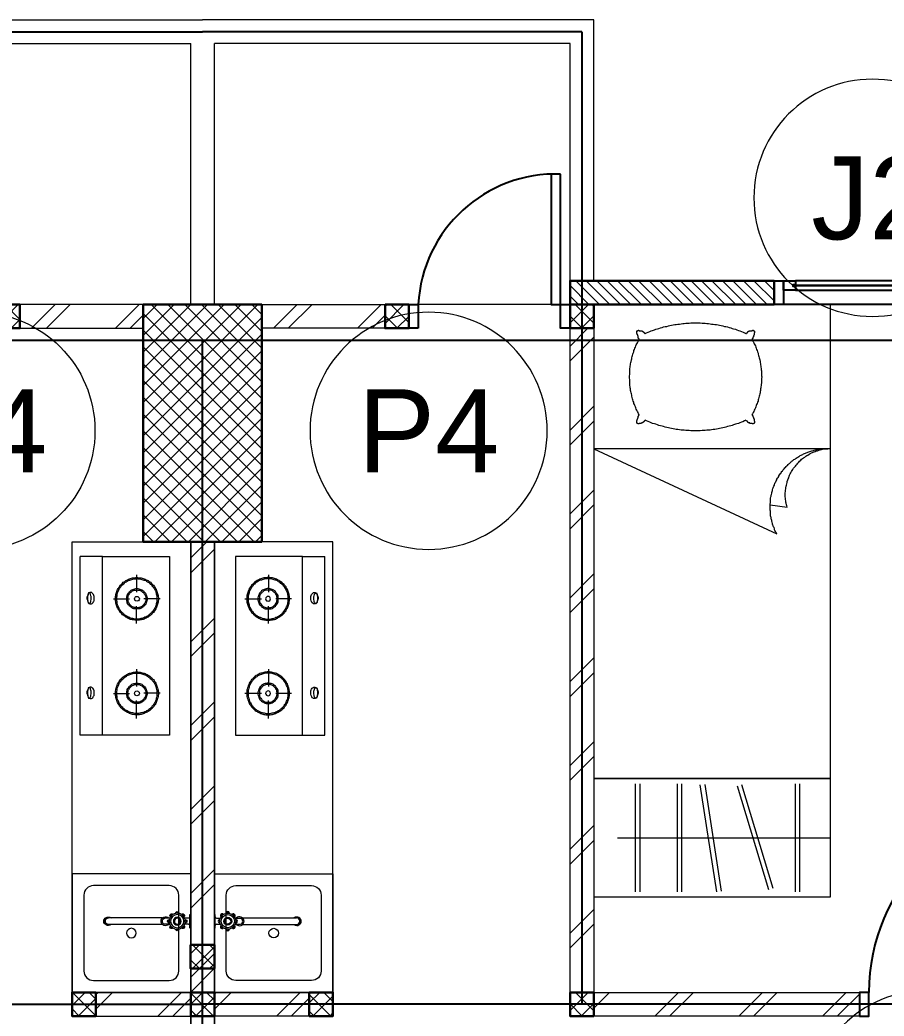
# Model space of a CAD drawing. Header units: millimetres. Extents: x -108 to 357, y -17 to 192.
# Drawn here: x 145.204 to 148.848, y 10.746 to 14.946 of the extents above; entities that cross this region are included whole.
import ezdxf
from ezdxf.enums import TextEntityAlignment as Align

# ---------------------------------------------------------------- set-up
doc = ezdxf.new("R2010")
doc.units = ezdxf.units.MM
for name, color, linetype, lineweight in [('ars', 11, 'Continuous', 0), ('KACA', 151, 'Continuous', 5), ('KOL', 1, 'Continuous', 30), ('KOLOM', 4, 'Continuous', 9), ('lan', 7, 'Continuous', 15), ('NOT', 7, 'Continuous', 20), ('SANITAIR', 15, 'Continuous', 9), ('tem', 5, 'Continuous', 20)]:
    doc.layers.add(name, color=color, linetype=linetype, lineweight=lineweight)
doc.layers.add('as', color=1, linetype='Continuous', plot=False)
doc.layers.add('Kusen', color=30, linetype='Continuous')
doc.styles.add('S', font='simplex', dxfattribs={"width": 0.75})
doc.styles.get("Standard").update_dxf_attribs({"font": 'arial.ttf'})
pattern_1 = [(45, (0.09994, 0.1431), (-0.1767767, 0.1767767), []), (45, (0.16244, 0.1431), (-0.1767767, 0.1767767), [])]

# ---------------------------------------------------------------- blocks, each defined once
blk = doc.blocks.new('T. J2')
at = {"layer": 'KACA', "color": 141}
blk.add_lwpolyline([(-0.3792, 0.0775), (0.2908, 0.0775), (0.2908, 0.0825), (-0.3792, 0.0825)], close=True, dxfattribs=at)
at = {"layer": 'Kusen'}
for p, q in [((-0.3692, 0.1), (0.2808, 0.1)), ((0.2808, 0.06), (-0.3692, 0.06)), ((-0.4192, 0), (0.3308, 0))]:
    blk.add_line(p, q, dxfattribs=at)
for points in [[(-0.4592, 0), (-0.4192, 0), (-0.4192, 0.1), (-0.4592, 0.1)], [(0.3308, 0), (0.3708, 0), (0.3708, 0.1), (0.3308, 0.1)]]:
    blk.add_lwpolyline(points, close=True, dxfattribs=at)
for points in [[(-0.3692, 0.0775), (-0.3692, 0.06), (-0.4192, 0.06), (-0.4192, 0.1), (-0.3692, 0.1), (-0.3692, 0.0825), (-0.3792, 0.0825), (-0.3792, 0.0775), (-0.3692, 0.0775)], [(0.2808, 0.0775), (0.2808, 0.06), (0.3308, 0.06), (0.3308, 0.1), (0.2808, 0.1), (0.2808, 0.0825), (0.2908, 0.0825), (0.2908, 0.0775), (0.2808, 0.0775)]]:
    blk.add_lwpolyline(points, dxfattribs=at)
blk = doc.blocks.new('K 10.10')
at = {"layer": 'ars'}
h = blk.add_hatch(dxfattribs=at)
h.set_pattern_fill('_USER', color=256, scale=0.05, angle=45, double=1, pattern_type=0)
h.set_pattern_definition([(45, (0, 0), (-0.035355339, 0.035355339), []), (135, (0, 0), (-0.035355339, -0.035355339), [])])
h.paths.add_polyline_path([(1560.5383, 1380.4069), (1560.6383, 1380.4069), (1560.6383, 1380.5069), (1560.5383, 1380.5069)])
at = {"layer": 'KOL'}
blk.add_lwpolyline([(1560.5383, 1380.4069), (1560.6383, 1380.4069), (1560.6383, 1380.5069), (1560.5383, 1380.5069)], close=True, dxfattribs=at)
blk = doc.blocks.new('P.60')
at = {"layer": 'Kusen'}
for points in [[(1472.8348, 997.5354), (1472.8748, 997.5354), (1472.8748, 997.4354), (1472.8348, 997.4354)], [(1473.4748, 997.5354), (1473.5148, 997.5354), (1473.5148, 997.4354), (1473.4748, 997.4354)], [(1472.8748, 996.8854), (1472.9148, 996.8854), (1472.9148, 997.4354), (1472.8748, 997.4354)]]:
    blk.add_lwpolyline(points, close=True, dxfattribs=at)
blk.add_arc((1472.8948, 997.4658), 0.5808, 268.0266, 356.9943, dxfattribs=at)
blk = doc.blocks.new('P.80')
at = {"layer": 'Kusen'}
for points in [[(-69.8094, -74.8368), (-69.7694, -74.8368), (-69.7694, -74.0368), (-69.8094, -74.0368)], [(-70.6094, -74.9368), (-70.5694, -74.9368), (-70.5694, -74.8368), (-70.6094, -74.8368)], [(-69.7694, -74.9368), (-69.7294, -74.9368), (-69.7294, -74.8368), (-69.7694, -74.8368)]]:
    blk.add_lwpolyline(points, close=True, dxfattribs=at)
blk.add_arc((-69.7694, -74.8368), 0.8, 90, 180, dxfattribs=at)
blk = doc.blocks.new('KRAN DPR ATAS')
for p, q in [((-0.0289, 0), (0.0289, 0)), ((-0.0289, 0), (-0.0289, -0.0021)), ((0.0289, 0), (0.0289, -0.0021)), ((-0.0275, -0.0035), (0.0275, -0.0035)), ((-0.0127, -0.0092), (-0.0127, -0.0252)), ((0.0127, -0.0092), (0.0127, -0.0252)), ((-0.014, -0.1188), (-0.014, -0.3457)), ((-0.0127, -0.0877), (-0.0127, -0.1101)), ((0.0127, -0.0877), (0.0127, -0.1101)), ((0.014, -0.1188), (0.014, -0.3457))]:
    blk.add_line(p, q)
for radius in [0.0338, 0.0279, 0.0166, 0.0138, 0.0123]:
    blk.add_circle((0, -0.0564), radius)
for centre, radius, start, end in [((-0.0239, -0.0326), 0.00706, 39.002, 230.998), ((-0.0222, -0.0342), 0.00706, 58.1189, 211.8811), ((-0.0275, -0.0021), 0.00141, 180, 270), ((-0.0183, -0.0092), 0.00564, 0, 90), ((-0.0009, -0.0214), 0.00884, 254.902, 254.902), ((0, -0.0227), 0.00706, 354.002, 185.998), ((0, -0.025), 0.00706, 13.1189, 166.8811), ((0.0183, -0.0092), 0.00564, 90, 180), ((0.0239, -0.0326), 0.00706, 309.002, 140.998), ((0.0222, -0.0342), 0.00706, 328.1189, 121.8811), ((0.0275, -0.0021), 0.00141, 270, 0), ((-0.0338, -0.0564), 0.00706, 84.002, 275.998), ((-0.0315, -0.0564), 0.00706, 103.1189, 256.8811), ((-0.0239, -0.0803), 0.00706, 129.002, 320.998), ((-0.0222, -0.0787), 0.00706, 148.1189, 301.8811), ((0.0239, -0.0803), 0.00706, 219.002, 50.998), ((0.0222, -0.0787), 0.00706, 238.1189, 31.8811), ((0.0338, -0.0564), 0.00706, 264.002, 95.998), ((0.0315, -0.0564), 0.00706, 283.1189, 76.8811), ((0, -0.1058), 0.0191, 134.711, 45.289), ((0, -0.1058), 0.0134, 198.6717, 270), ((0, -0.0902), 0.00706, 174.002, 5.998), ((0, -0.0879), 0.00706, 193.1189, 346.8811), ((0, -0.1058), 0.0134, 270, 341.3283), ((0, -0.3457), 0.0178, 141.8277, 38.1723), ((0, -0.3484), 0.0178, 175.6641, 4.3359), ((0, -0.3457), 0.014, 180, 0)]:
    blk.add_arc(centre, radius, start, end)
blk = doc.blocks.new('KOMPOR')
for points in [[(0, 0.3765), (0, -0.3765)], [(0.0944, 0.3765), (0, 0.3765)], [(0.3765, 0.3765), (0.0944, 0.3765)], [(0.0944, 0.3765), (0.0944, -0.3765)], [(0.3765, -0.3765), (0.3765, 0.3765)], [(0.2373, 0.3063), (0.2373, 0.2312)], [(0.2385, 0.2906), (0.2337, 0.2906), (0.23, 0.2906), (0.2252, 0.2893), (0.2203, 0.2893), (0.2167, 0.2881), (0.2119, 0.2869), (0.2082, 0.2857), (0.2034, 0.2833), (0.1998, 0.2821), (0.1961, 0.2797), (0.1925, 0.2772), (0.1889, 0.276), (0.1852, 0.2724), (0.1816, 0.27), (0.178, 0.2676), (0.1755, 0.2639), (0.1719, 0.2615), (0.1695, 0.2579), (0.1671, 0.2542), (0.1634, 0.2506), (0.1622, 0.247), (0.1598, 0.2433), (0.1574, 0.2397), (0.1562, 0.2361), (0.1538, 0.2312), (0.1525, 0.2276), (0.1513, 0.2228), (0.1501, 0.2191), (0.1501, 0.2143), (0.1489, 0.2094), (0.1489, 0.2058), (0.1489, 0.201), (0.1489, 0.1961), (0.1489, 0.1913), (0.1501, 0.1864), (0.1501, 0.1828), (0.1513, 0.178), (0.1525, 0.1743), (0.1538, 0.1695), (0.1562, 0.1659), (0.1574, 0.161), (0.1598, 0.1574), (0.1622, 0.1538), (0.1634, 0.1501), (0.1671, 0.1465), (0.1695, 0.1429), (0.1719, 0.1404), (0.1755, 0.1368), (0.178, 0.1344), (0.1816, 0.1308), (0.1852, 0.1283), (0.1889, 0.1259), (0.1925, 0.1235), (0.1961, 0.1211), (0.1998, 0.1199), (0.2034, 0.1174), (0.2082, 0.1162), (0.2119, 0.115), (0.2167, 0.1138), (0.2203, 0.1126), (0.2252, 0.1114), (0.23, 0.1114), (0.2337, 0.1102), (0.2385, 0.1102), (0.2433, 0.1102), (0.2482, 0.1114), (0.253, 0.1114), (0.2567, 0.1126), (0.2615, 0.1138), (0.2651, 0.115), (0.27, 0.1162), (0.2736, 0.1174), (0.2785, 0.1199), (0.2821, 0.1211), (0.2857, 0.1235), (0.2893, 0.1259), (0.293, 0.1283), (0.2966, 0.1308), (0.299, 0.1344), (0.3027, 0.1368), (0.3051, 0.1404), (0.3087, 0.1429), (0.3111, 0.1465), (0.3136, 0.1501), (0.316, 0.1538), (0.3184, 0.1574), (0.3196, 0.161), (0.322, 0.1659), (0.3232, 0.1695), (0.3245, 0.1743), (0.3257, 0.178), (0.3269, 0.1828), (0.3281, 0.1864), (0.3281, 0.1913), (0.3293, 0.1961), (0.3293, 0.201), (0.3293, 0.2058), (0.3281, 0.2094), (0.3281, 0.2143), (0.3269, 0.2191), (0.3257, 0.2228), (0.3245, 0.2276), (0.3232, 0.2312), (0.322, 0.2361), (0.3196, 0.2397), (0.3184, 0.2433), (0.316, 0.247), (0.3136, 0.2506), (0.3111, 0.2542), (0.3087, 0.2579), (0.3051, 0.2615), (0.3027, 0.2639), (0.299, 0.2676), (0.2966, 0.27), (0.293, 0.2724), (0.2893, 0.276), (0.2857, 0.2772), (0.2821, 0.2797), (0.2785, 0.2821), (0.2736, 0.2833), (0.27, 0.2857), (0.2651, 0.2869), (0.2615, 0.2881), (0.2567, 0.2893), (0.253, 0.2893), (0.2482, 0.2906), (0.2433, 0.2906), (0.2385, 0.2906)], [(0.2385, 0.2857), (0.2349, 0.2857), (0.23, 0.2857), (0.2264, 0.2845), (0.2215, 0.2833), (0.2179, 0.2833), (0.2131, 0.2821), (0.2094, 0.2809), (0.2058, 0.2785), (0.2022, 0.2772), (0.1985, 0.2748), (0.1949, 0.2736), (0.1913, 0.2712), (0.1877, 0.2688), (0.1852, 0.2663), (0.1816, 0.2639), (0.1792, 0.2603), (0.1755, 0.2579), (0.1731, 0.2542), (0.1707, 0.2518), (0.1683, 0.2482), (0.1659, 0.2446), (0.1646, 0.2409), (0.1622, 0.2373), (0.161, 0.2337), (0.1586, 0.23), (0.1574, 0.2264), (0.1562, 0.2215), (0.1562, 0.2179), (0.155, 0.2131), (0.1538, 0.2094), (0.1538, 0.2046), (0.1538, 0.201), (0.1538, 0.1961), (0.1538, 0.1925), (0.155, 0.1877), (0.1562, 0.184), (0.1562, 0.1792), (0.1574, 0.1755), (0.1586, 0.1719), (0.161, 0.1671), (0.1622, 0.1634), (0.1646, 0.1598), (0.1659, 0.1562), (0.1683, 0.1525), (0.1707, 0.1501), (0.1731, 0.1465), (0.1755, 0.1441), (0.1792, 0.1404), (0.1816, 0.138), (0.1852, 0.1356), (0.1877, 0.132), (0.1913, 0.1308), (0.1949, 0.1283), (0.1985, 0.1259), (0.2022, 0.1235), (0.2058, 0.1223), (0.2094, 0.1211), (0.2131, 0.1199), (0.2179, 0.1186), (0.2215, 0.1174), (0.2264, 0.1162), (0.23, 0.1162), (0.2349, 0.1162), (0.2385, 0.1162), (0.2433, 0.1162), (0.247, 0.1162), (0.2518, 0.1162), (0.2554, 0.1174), (0.2603, 0.1186), (0.2639, 0.1199), (0.2676, 0.1211), (0.2724, 0.1223), (0.276, 0.1235), (0.2797, 0.1259), (0.2833, 0.1283), (0.2869, 0.1308), (0.2893, 0.132), (0.293, 0.1356), (0.2954, 0.138), (0.299, 0.1404), (0.3015, 0.1441), (0.3039, 0.1465), (0.3075, 0.1501), (0.3087, 0.1525), (0.3111, 0.1562), (0.3136, 0.1598), (0.316, 0.1634), (0.3172, 0.1671), (0.3184, 0.1719), (0.3196, 0.1755), (0.3208, 0.1792), (0.322, 0.184), (0.3232, 0.1877), (0.3232, 0.1925), (0.3232, 0.1961), (0.3232, 0.201), (0.3232, 0.2046), (0.3232, 0.2094), (0.3232, 0.2131), (0.322, 0.2179), (0.3208, 0.2215), (0.3196, 0.2264), (0.3184, 0.23), (0.3172, 0.2337), (0.316, 0.2373), (0.3136, 0.2409), (0.3111, 0.2446), (0.3087, 0.2482), (0.3075, 0.2518), (0.3039, 0.2542), (0.3015, 0.2579), (0.299, 0.2603), (0.2954, 0.2639), (0.293, 0.2663), (0.2893, 0.2688), (0.2869, 0.2712), (0.2833, 0.2736), (0.2797, 0.2748), (0.276, 0.2772), (0.2724, 0.2785), (0.2676, 0.2809), (0.2639, 0.2821), (0.2603, 0.2833), (0.2554, 0.2833), (0.2518, 0.2845), (0.247, 0.2857), (0.2433, 0.2857), (0.2385, 0.2857)], [(0.0436, 0.2228), (0.0472, 0.2228), (0.0496, 0.2215), (0.0533, 0.2191), (0.0545, 0.2155), (0.0557, 0.2119), (0.0581, 0.2094), (0.0593, 0.2046), (0.0593, 0.1998), (0.0593, 0.1949), (0.0593, 0.1901), (0.0569, 0.1864), (0.0557, 0.1828), (0.0533, 0.1792), (0.0508, 0.178), (0.0484, 0.1755), (0.046, 0.1743), (0.0424, 0.1743), (0.04, 0.1755), (0.0375, 0.178), (0.0339, 0.1792), (0.0327, 0.1828), (0.0315, 0.1864), (0.0291, 0.1901), (0.0278, 0.1949), (0.0278, 0.1998), (0.0291, 0.2046), (0.0303, 0.2094), (0.0315, 0.2119), (0.0339, 0.2155), (0.0351, 0.2191), (0.0375, 0.2215), (0.0412, 0.2228), (0.0436, 0.2228)], [(0.0375, 0.2215), (0.04, 0.2215), (0.04, 0.2203), (0.0424, 0.2179), (0.0436, 0.2155), (0.0448, 0.2119), (0.0448, 0.2082), (0.046, 0.2034), (0.046, 0.1998), (0.046, 0.1961), (0.046, 0.1913), (0.0448, 0.1877), (0.0436, 0.184), (0.0436, 0.1816), (0.0412, 0.178), (0.04, 0.1768), (0.0387, 0.1755), (0.0375, 0.1755), (0.0351, 0.1768), (0.0339, 0.178), (0.0327, 0.1816), (0.0315, 0.184), (0.0315, 0.1877), (0.0303, 0.1913), (0.0303, 0.1961), (0.0303, 0.1998), (0.0303, 0.2034), (0.0315, 0.2082), (0.0315, 0.2119), (0.0327, 0.2155), (0.0339, 0.2179), (0.0351, 0.2203), (0.0363, 0.2215), (0.0375, 0.2215)], [(0.2385, 0.2433), (0.2349, 0.2433), (0.23, 0.2433), (0.2264, 0.2421), (0.2215, 0.2409), (0.2179, 0.2385), (0.2143, 0.2361), (0.2119, 0.2337), (0.2082, 0.2312), (0.2058, 0.2276), (0.2034, 0.2252), (0.201, 0.2215), (0.1985, 0.2179), (0.1973, 0.2131), (0.1961, 0.2094), (0.1961, 0.2046), (0.1961, 0.201), (0.1961, 0.1961), (0.1961, 0.1925), (0.1973, 0.1877), (0.1985, 0.184), (0.201, 0.1804), (0.2034, 0.1768), (0.2058, 0.1731), (0.2082, 0.1707), (0.2119, 0.1671), (0.2143, 0.1646), (0.2179, 0.1622), (0.2215, 0.161), (0.2264, 0.1598), (0.23, 0.1586), (0.2349, 0.1574), (0.2385, 0.1574), (0.2433, 0.1574), (0.247, 0.1586), (0.2518, 0.1598), (0.2554, 0.161), (0.2591, 0.1622), (0.2627, 0.1646), (0.2663, 0.1671), (0.2688, 0.1707), (0.2724, 0.1731), (0.2748, 0.1768), (0.2772, 0.1804), (0.2785, 0.184), (0.2797, 0.1877), (0.2809, 0.1925), (0.2821, 0.1961), (0.2821, 0.201), (0.2821, 0.2046), (0.2809, 0.2094), (0.2797, 0.2131), (0.2785, 0.2179), (0.2772, 0.2215), (0.2748, 0.2252), (0.2724, 0.2276), (0.2688, 0.2312), (0.2663, 0.2337), (0.2627, 0.2361), (0.2591, 0.2385), (0.2554, 0.2409), (0.2518, 0.2421), (0.247, 0.2433), (0.2433, 0.2433), (0.2385, 0.2433)], [(0.2385, 0.2385), (0.2349, 0.2385), (0.2312, 0.2373), (0.2276, 0.2373), (0.224, 0.2361), (0.2203, 0.2337), (0.2179, 0.2324), (0.2143, 0.23), (0.2119, 0.2276), (0.2094, 0.2252), (0.207, 0.2215), (0.2058, 0.2191), (0.2034, 0.2155), (0.2022, 0.2119), (0.2022, 0.2082), (0.201, 0.2046), (0.201, 0.201), (0.201, 0.1973), (0.2022, 0.1925), (0.2022, 0.1889), (0.2034, 0.1864), (0.2058, 0.1828), (0.207, 0.1792), (0.2094, 0.1768), (0.2119, 0.1743), (0.2143, 0.1719), (0.2179, 0.1695), (0.2203, 0.1671), (0.224, 0.1659), (0.2276, 0.1646), (0.2312, 0.1634), (0.2349, 0.1634), (0.2385, 0.1622), (0.2421, 0.1634), (0.247, 0.1634), (0.2506, 0.1646), (0.253, 0.1659), (0.2567, 0.1671), (0.2603, 0.1695), (0.2627, 0.1719), (0.2651, 0.1743), (0.2676, 0.1768), (0.27, 0.1792), (0.2724, 0.1828), (0.2736, 0.1864), (0.2748, 0.1889), (0.276, 0.1925), (0.276, 0.1973), (0.2772, 0.201), (0.276, 0.2046), (0.276, 0.2082), (0.2748, 0.2119), (0.2736, 0.2155), (0.2724, 0.2191), (0.27, 0.2215), (0.2676, 0.2252), (0.2651, 0.2276), (0.2627, 0.23), (0.2603, 0.2324), (0.2567, 0.2337), (0.253, 0.2361), (0.2506, 0.2373), (0.247, 0.2373), (0.2421, 0.2385), (0.2385, 0.2385)], [(0.2385, 0.2107), (0.2349, 0.2094), (0.2312, 0.2082), (0.23, 0.2046), (0.2288, 0.201), (0.23, 0.1961), (0.2312, 0.1937), (0.2349, 0.1913), (0.2385, 0.1901), (0.2433, 0.1913), (0.2458, 0.1937), (0.2482, 0.1961), (0.2494, 0.201), (0.2482, 0.2046), (0.2458, 0.2082), (0.2433, 0.2094), (0.2385, 0.2107)], [(0.1404, 0.201), (0.207, 0.201)], [(0.2373, 0.0993), (0.2373, 0.1719)], [(0.3366, 0.1998), (0.2676, 0.1998)], [(0.2385, -0.1077), (0.2337, -0.1077), (0.23, -0.1077), (0.2252, -0.109), (0.2203, -0.109), (0.2167, -0.1102), (0.2119, -0.1114), (0.2082, -0.1126), (0.2034, -0.115), (0.1998, -0.1162), (0.1961, -0.1186), (0.1925, -0.1211), (0.1889, -0.1235), (0.1852, -0.1259), (0.1816, -0.1283), (0.178, -0.1308), (0.1755, -0.1344), (0.1719, -0.1368), (0.1695, -0.1404), (0.1671, -0.1441), (0.1634, -0.1477), (0.1622, -0.1513), (0.1598, -0.155), (0.1574, -0.1586), (0.1562, -0.1622), (0.1538, -0.1671), (0.1525, -0.1707), (0.1513, -0.1755), (0.1501, -0.1792), (0.1501, -0.184), (0.1489, -0.1889), (0.1489, -0.1925), (0.1489, -0.1973), (0.1489, -0.2022), (0.1489, -0.207), (0.1501, -0.2119), (0.1501, -0.2155), (0.1513, -0.2203), (0.1525, -0.224), (0.1538, -0.2288), (0.1562, -0.2324), (0.1574, -0.2373), (0.1598, -0.2409), (0.1622, -0.2446), (0.1634, -0.2482), (0.1671, -0.2518), (0.1695, -0.2554), (0.1719, -0.2579), (0.1755, -0.2615), (0.178, -0.2639), (0.1816, -0.2676), (0.1852, -0.27), (0.1889, -0.2724), (0.1925, -0.2748), (0.1961, -0.2772), (0.1998, -0.2785), (0.2034, -0.2809), (0.2082, -0.2821), (0.2119, -0.2833), (0.2167, -0.2845), (0.2203, -0.2857), (0.2252, -0.2869), (0.23, -0.2869), (0.2337, -0.2881), (0.2385, -0.2881), (0.2433, -0.2881), (0.2482, -0.2869), (0.253, -0.2869), (0.2567, -0.2857), (0.2615, -0.2845), (0.2651, -0.2833), (0.27, -0.2821), (0.2736, -0.2809), (0.2785, -0.2785), (0.2821, -0.2772), (0.2857, -0.2748), (0.2893, -0.2724), (0.293, -0.27), (0.2966, -0.2676), (0.299, -0.2639), (0.3027, -0.2615), (0.3051, -0.2579), (0.3087, -0.2554), (0.3111, -0.2518), (0.3136, -0.2482), (0.316, -0.2446), (0.3184, -0.2409), (0.3196, -0.2373), (0.322, -0.2324), (0.3232, -0.2288), (0.3245, -0.224), (0.3257, -0.2203), (0.3269, -0.2155), (0.3281, -0.2119), (0.3281, -0.207), (0.3293, -0.2022), (0.3293, -0.1973), (0.3293, -0.1925), (0.3281, -0.1889), (0.3281, -0.184), (0.3269, -0.1792), (0.3257, -0.1755), (0.3245, -0.1707), (0.3232, -0.1671), (0.322, -0.1622), (0.3196, -0.1586), (0.3184, -0.155), (0.316, -0.1513), (0.3136, -0.1477), (0.3111, -0.1441), (0.3087, -0.1404), (0.3051, -0.1368), (0.3027, -0.1344), (0.299, -0.1308), (0.2966, -0.1283), (0.293, -0.1259), (0.2893, -0.1235), (0.2857, -0.1211), (0.2821, -0.1186), (0.2785, -0.1162), (0.2736, -0.115), (0.27, -0.1126), (0.2651, -0.1114), (0.2615, -0.1102), (0.2567, -0.109), (0.253, -0.109), (0.2482, -0.1077), (0.2433, -0.1077), (0.2385, -0.1077)], [(0.2385, -0.1126), (0.2349, -0.1126), (0.23, -0.1126), (0.2264, -0.1138), (0.2215, -0.115), (0.2179, -0.115), (0.2131, -0.1162), (0.2094, -0.1174), (0.2058, -0.1199), (0.2022, -0.1211), (0.1985, -0.1235), (0.1949, -0.1247), (0.1913, -0.1271), (0.1877, -0.1295), (0.1852, -0.132), (0.1816, -0.1344), (0.1792, -0.138), (0.1755, -0.1404), (0.1731, -0.1441), (0.1707, -0.1465), (0.1683, -0.1501), (0.1659, -0.1538), (0.1646, -0.1574), (0.1622, -0.161), (0.161, -0.1646), (0.1586, -0.1683), (0.1574, -0.1719), (0.1562, -0.1768), (0.1562, -0.1804), (0.155, -0.1852), (0.1538, -0.1889), (0.1538, -0.1937), (0.1538, -0.1973), (0.1538, -0.2022), (0.1538, -0.2058), (0.155, -0.2107), (0.1562, -0.2143), (0.1562, -0.2191), (0.1574, -0.2228), (0.1586, -0.2264), (0.161, -0.2312), (0.1622, -0.2349), (0.1646, -0.2385), (0.1659, -0.2421), (0.1683, -0.2458), (0.1707, -0.2482), (0.1731, -0.2518), (0.1755, -0.2554), (0.1792, -0.2579), (0.1816, -0.2603), (0.1852, -0.2627), (0.1877, -0.2663), (0.1913, -0.2688), (0.1949, -0.27), (0.1985, -0.2724), (0.2022, -0.2748), (0.2058, -0.276), (0.2094, -0.2772), (0.2131, -0.2785), (0.2179, -0.2797), (0.2215, -0.2809), (0.2264, -0.2821), (0.23, -0.2821), (0.2349, -0.2821), (0.2385, -0.2833), (0.2433, -0.2821), (0.247, -0.2821), (0.2518, -0.2821), (0.2554, -0.2809), (0.2603, -0.2797), (0.2639, -0.2785), (0.2676, -0.2772), (0.2724, -0.276), (0.276, -0.2748), (0.2797, -0.2724), (0.2833, -0.27), (0.2869, -0.2688), (0.2893, -0.2663), (0.293, -0.2627), (0.2954, -0.2603), (0.299, -0.2579), (0.3015, -0.2554), (0.3039, -0.2518), (0.3075, -0.2482), (0.3087, -0.2458), (0.3111, -0.2421), (0.3136, -0.2385), (0.316, -0.2349), (0.3172, -0.2312), (0.3184, -0.2264), (0.3196, -0.2228), (0.3208, -0.2191), (0.322, -0.2143), (0.3232, -0.2107), (0.3232, -0.2058), (0.3232, -0.2022), (0.3232, -0.1973), (0.3232, -0.1937), (0.3232, -0.1889), (0.3232, -0.1852), (0.322, -0.1804), (0.3208, -0.1768), (0.3196, -0.1719), (0.3184, -0.1683), (0.3172, -0.1646), (0.316, -0.161), (0.3136, -0.1574), (0.3111, -0.1538), (0.3087, -0.1501), (0.3075, -0.1465), (0.3039, -0.1441), (0.3015, -0.1404), (0.299, -0.138), (0.2954, -0.1344), (0.293, -0.132), (0.2893, -0.1295), (0.2869, -0.1271), (0.2833, -0.1247), (0.2797, -0.1235), (0.276, -0.1211), (0.2724, -0.1199), (0.2676, -0.1174), (0.2639, -0.1162), (0.2603, -0.115), (0.2554, -0.115), (0.2518, -0.1138), (0.247, -0.1126), (0.2433, -0.1126), (0.2385, -0.1126)], [(0.2373, -0.0932), (0.2373, -0.1671)], [(0.2385, -0.155), (0.2349, -0.155), (0.23, -0.155), (0.2264, -0.1562), (0.2215, -0.1574), (0.2179, -0.1598), (0.2143, -0.1622), (0.2119, -0.1646), (0.2082, -0.1671), (0.2058, -0.1707), (0.2034, -0.1731), (0.201, -0.1768), (0.1985, -0.1804), (0.1973, -0.1852), (0.1961, -0.1889), (0.1961, -0.1937), (0.1961, -0.1973), (0.1961, -0.2022), (0.1961, -0.207), (0.1973, -0.2107), (0.1985, -0.2143), (0.201, -0.2179), (0.2034, -0.2215), (0.2058, -0.2252), (0.2082, -0.2288), (0.2119, -0.2312), (0.2143, -0.2337), (0.2179, -0.2361), (0.2215, -0.2373), (0.2264, -0.2385), (0.23, -0.2397), (0.2349, -0.2409), (0.2385, -0.2409), (0.2433, -0.2409), (0.247, -0.2397), (0.2518, -0.2385), (0.2554, -0.2373), (0.2591, -0.2361), (0.2627, -0.2337), (0.2663, -0.2312), (0.2688, -0.2288), (0.2724, -0.2252), (0.2748, -0.2215), (0.2772, -0.2179), (0.2785, -0.2143), (0.2797, -0.2107), (0.2809, -0.207), (0.2821, -0.2022), (0.2821, -0.1973), (0.2821, -0.1937), (0.2809, -0.1889), (0.2797, -0.1852), (0.2785, -0.1804), (0.2772, -0.1768), (0.2748, -0.1731), (0.2724, -0.1707), (0.2688, -0.1671), (0.2663, -0.1646), (0.2627, -0.1622), (0.2591, -0.1598), (0.2554, -0.1574), (0.2518, -0.1562), (0.247, -0.155), (0.2433, -0.155), (0.2385, -0.155)], [(0.2385, -0.1598), (0.2349, -0.1598), (0.2312, -0.161), (0.2276, -0.161), (0.224, -0.1622), (0.2203, -0.1646), (0.2179, -0.1659), (0.2143, -0.1683), (0.2119, -0.1707), (0.2094, -0.1731), (0.207, -0.1768), (0.2058, -0.1792), (0.2034, -0.1828), (0.2022, -0.1864), (0.2022, -0.1901), (0.201, -0.1937), (0.201, -0.1973), (0.201, -0.2022), (0.2022, -0.2058), (0.2022, -0.2094), (0.2034, -0.2131), (0.2058, -0.2155), (0.207, -0.2191), (0.2094, -0.2215), (0.2119, -0.224), (0.2143, -0.2264), (0.2179, -0.2288), (0.2203, -0.2312), (0.224, -0.2324), (0.2276, -0.2337), (0.2312, -0.2349), (0.2349, -0.2349), (0.2385, -0.2361), (0.2421, -0.2349), (0.247, -0.2349), (0.2506, -0.2337), (0.253, -0.2324), (0.2567, -0.2312), (0.2603, -0.2288), (0.2627, -0.2264), (0.2651, -0.224), (0.2676, -0.2215), (0.27, -0.2191), (0.2724, -0.2155), (0.2736, -0.2131), (0.2748, -0.2094), (0.276, -0.2058), (0.276, -0.2022), (0.2772, -0.1973), (0.276, -0.1937), (0.276, -0.1901), (0.2748, -0.1864), (0.2736, -0.1828), (0.2724, -0.1792), (0.27, -0.1768), (0.2676, -0.1731), (0.2651, -0.1707), (0.2627, -0.1683), (0.2603, -0.1659), (0.2567, -0.1646), (0.253, -0.1622), (0.2506, -0.161), (0.247, -0.161), (0.2421, -0.1598), (0.2385, -0.1598)], [(0.0436, -0.1768), (0.0472, -0.1768), (0.0496, -0.178), (0.0533, -0.1804), (0.0545, -0.1828), (0.0557, -0.1864), (0.0581, -0.1901), (0.0593, -0.1949), (0.0593, -0.1985), (0.0593, -0.2034), (0.0593, -0.2082), (0.0569, -0.2119), (0.0557, -0.2167), (0.0533, -0.2191), (0.0508, -0.2215), (0.0484, -0.224), (0.046, -0.224), (0.0424, -0.224), (0.04, -0.224), (0.0375, -0.2215), (0.0339, -0.2191), (0.0327, -0.2167), (0.0315, -0.2119), (0.0291, -0.2082), (0.0278, -0.2034), (0.0278, -0.1985), (0.0291, -0.1949), (0.0303, -0.1901), (0.0315, -0.1864), (0.0339, -0.1828), (0.0351, -0.1804), (0.0375, -0.178), (0.0412, -0.1768), (0.0436, -0.1768)], [(0.0375, -0.1768), (0.04, -0.178), (0.04, -0.1792), (0.0424, -0.1804), (0.0436, -0.1828), (0.0448, -0.1864), (0.0448, -0.1901), (0.046, -0.1949), (0.046, -0.1985), (0.046, -0.2034), (0.046, -0.2082), (0.0448, -0.2107), (0.0436, -0.2155), (0.0436, -0.2179), (0.0412, -0.2203), (0.04, -0.2228), (0.0387, -0.2228), (0.0375, -0.2228), (0.0351, -0.2228), (0.0339, -0.2203), (0.0327, -0.2179), (0.0315, -0.2155), (0.0315, -0.2107), (0.0303, -0.2082), (0.0303, -0.2034), (0.0303, -0.1985), (0.0303, -0.1949), (0.0315, -0.1901), (0.0315, -0.1864), (0.0327, -0.1828), (0.0339, -0.1804), (0.0351, -0.1792), (0.0363, -0.178), (0.0375, -0.1768)], [(0.1404, -0.1973), (0.207, -0.1973)], [(0.2385, -0.1877), (0.2349, -0.1889), (0.2312, -0.1901), (0.23, -0.1937), (0.2288, -0.1973), (0.23, -0.2022), (0.2312, -0.2046), (0.2349, -0.207), (0.2385, -0.2082), (0.2433, -0.207), (0.2458, -0.2046), (0.2482, -0.2022), (0.2494, -0.1973), (0.2482, -0.1937), (0.2458, -0.1901), (0.2433, -0.1889), (0.2385, -0.1877)], [(0.3366, -0.1985), (0.2676, -0.1985)], [(0.2373, -0.299), (0.2373, -0.2264)], [(0.0944, -0.3765), (0, -0.3765)], [(0.0944, -0.3765), (0.3765, -0.3765)]]:
    blk.add_lwpolyline(points)
blk = doc.blocks.new('BED2')
blk.add_lwpolyline([(-0.4994, 1.9988), (0.4994, 1.9988), (0.4994, 0), (-0.4994, 0)], close=True)
for points in [[(0.4994, 1.9988), (0.4994, 0)], [(-0.1435, 1.8765), (-0.1435, 1.8765), (-0.1435, 1.8765), (-0.1447, 1.8765), (-0.1447, 1.8777), (-0.1447, 1.8789), (-0.1471, 1.8789), (-0.1471, 1.8814), (-0.1495, 1.8814), (-0.1495, 1.8826), (-0.1495, 1.8826), (-0.1495, 1.8838), (-0.1519, 1.8838), (-0.1519, 1.8862), (-0.1556, 1.8862), (-0.1556, 1.8874), (-0.158, 1.8874), (-0.158, 1.8886), (-0.1592, 1.8886), (-0.1592, 1.8886), (-0.1689, 1.8886), (-0.1689, 1.8898), (-0.1701, 1.8898), (-0.1701, 1.891), (-0.1737, 1.891), (-0.1737, 1.8898), (-0.1737, 1.8898), (-0.1737, 1.8886), (-0.1774, 1.8886), (-0.1774, 1.8886), (-0.1774, 1.8886), (-0.1774, 1.8862), (-0.1786, 1.8862), (-0.1786, 1.8789), (-0.1774, 1.8789), (-0.1774, 1.8765), (-0.1774, 1.8765), (-0.1774, 1.8729), (-0.1762, 1.8729), (-0.1762, 1.8705), (-0.1749, 1.8705), (-0.1749, 1.868), (-0.1737, 1.868), (-0.1737, 1.8668), (-0.1737, 1.8668), (-0.1737, 1.8632), (-0.1725, 1.8632), (-0.1725, 1.8608), (-0.1713, 1.8608), (-0.1713, 1.8571), (-0.1713, 1.8571), (-0.1713, 1.8559), (-0.1701, 1.8559), (-0.1701, 1.8547), (-0.1689, 1.8547), (-0.1689, 1.8523), (-0.1677, 1.8523)], [(0.2827, 1.8765), (0.2766, 1.8789), (0.2706, 1.8826), (0.2633, 1.885), (0.2573, 1.8874), (0.2512, 1.8898), (0.2439, 1.8923), (0.2379, 1.8947), (0.2306, 1.8959), (0.2246, 1.8983), (0.2185, 1.9007), (0.2113, 1.9019), (0.2052, 1.9044), (0.1979, 1.9056), (0.1919, 1.9068), (0.1846, 1.9092), (0.1786, 1.9104), (0.1713, 1.9116), (0.1653, 1.9128), (0.158, 1.914), (0.1519, 1.9153), (0.1447, 1.9165), (0.1374, 1.9165), (0.1314, 1.9177), (0.1241, 1.9189), (0.118, 1.9189), (0.1108, 1.9201), (0.1047, 1.9201), (0.0975, 1.9201), (0.0902, 1.9213), (0.0841, 1.9213), (0.0769, 1.9213), (0.0708, 1.9213), (0.0636, 1.9213), (0.0563, 1.9213), (0.0502, 1.9213), (0.043, 1.9201), (0.0369, 1.9201), (0.0297, 1.9201), (0.0224, 1.9189), (0.0163, 1.9189), (0.0091, 1.9177), (0.003, 1.9165), (-0.0042, 1.9165), (-0.0115, 1.9153), (-0.0176, 1.914), (-0.0248, 1.9128), (-0.0309, 1.9116), (-0.0381, 1.9104), (-0.0442, 1.9092), (-0.0515, 1.9068), (-0.0575, 1.9056), (-0.0648, 1.9044), (-0.0708, 1.9019), (-0.0781, 1.9007), (-0.0841, 1.8983), (-0.0902, 1.8959), (-0.0975, 1.8947), (-0.1035, 1.8923), (-0.1108, 1.8898), (-0.1168, 1.8874), (-0.1229, 1.885), (-0.1301, 1.8826), (-0.1362, 1.8789), (-0.1423, 1.8765)], [(0.3081, 1.8523), (0.3081, 1.8523), (0.3081, 1.8547), (0.3093, 1.8547), (0.3093, 1.8559), (0.3105, 1.8559), (0.3105, 1.8571), (0.3117, 1.8571), (0.3117, 1.8608), (0.3117, 1.8608), (0.3117, 1.8632), (0.313, 1.8632), (0.313, 1.8668), (0.3142, 1.8668), (0.3142, 1.868), (0.3142, 1.868), (0.3142, 1.8705), (0.3154, 1.8705), (0.3154, 1.8729), (0.3166, 1.8729), (0.3166, 1.8765), (0.3178, 1.8765), (0.3178, 1.8789), (0.3178, 1.8789), (0.3178, 1.8862), (0.3178, 1.8862), (0.3178, 1.8886), (0.3166, 1.8886), (0.3166, 1.8886), (0.3142, 1.8886), (0.3142, 1.8898), (0.313, 1.8898), (0.313, 1.891), (0.3093, 1.891), (0.3093, 1.8898), (0.3081, 1.8898), (0.3081, 1.8886), (0.2996, 1.8886), (0.2996, 1.8886), (0.2972, 1.8886), (0.2972, 1.8874), (0.296, 1.8874), (0.296, 1.8862), (0.2924, 1.8862), (0.2924, 1.8838), (0.29, 1.8838), (0.29, 1.8826), (0.2887, 1.8826), (0.2887, 1.8814), (0.2863, 1.8814), (0.2863, 1.8789), (0.2851, 1.8789), (0.2851, 1.8777), (0.2839, 1.8777), (0.2839, 1.8765), (0.2839, 1.8765), (0.2839, 1.8765), (0.2827, 1.8765)], [(-0.1677, 1.8523), (-0.1701, 1.8475), (-0.1725, 1.8426), (-0.1749, 1.8378), (-0.1774, 1.8329), (-0.1798, 1.8293), (-0.1822, 1.8245), (-0.1834, 1.8196), (-0.1858, 1.8148), (-0.187, 1.8099), (-0.1895, 1.8051), (-0.1907, 1.799), (-0.1931, 1.7942), (-0.1943, 1.7893), (-0.1955, 1.7845), (-0.1967, 1.7797), (-0.1979, 1.7748), (-0.1992, 1.77), (-0.2004, 1.7651), (-0.2016, 1.7591), (-0.2028, 1.7542), (-0.204, 1.7494), (-0.204, 1.7446), (-0.2052, 1.7397), (-0.2052, 1.7349), (-0.2064, 1.7288), (-0.2064, 1.724), (-0.2076, 1.7191), (-0.2076, 1.7143), (-0.2076, 1.7082), (-0.2076, 1.7034), (-0.2076, 1.6985), (-0.2088, 1.6937), (-0.2076, 1.6877), (-0.2076, 1.6828), (-0.2076, 1.678), (-0.2076, 1.6731), (-0.2076, 1.6683), (-0.2064, 1.6622), (-0.2064, 1.6574), (-0.2052, 1.6525), (-0.2052, 1.6477), (-0.204, 1.6429), (-0.204, 1.6368), (-0.2028, 1.632), (-0.2016, 1.6271), (-0.2004, 1.6223), (-0.1992, 1.6174), (-0.1979, 1.6126), (-0.1967, 1.6065), (-0.1955, 1.6017), (-0.1943, 1.5969), (-0.1931, 1.592), (-0.1907, 1.5872), (-0.1895, 1.5823), (-0.187, 1.5775), (-0.1858, 1.5726), (-0.1834, 1.5678), (-0.1822, 1.563), (-0.1798, 1.5581), (-0.1774, 1.5533), (-0.1749, 1.5484), (-0.1725, 1.5436), (-0.1701, 1.5387), (-0.1677, 1.5339)], [(0.3081, 1.5339), (0.3105, 1.5387), (0.313, 1.5436), (0.3154, 1.5484), (0.3178, 1.5533), (0.3202, 1.5581), (0.3226, 1.563), (0.3238, 1.5678), (0.3263, 1.5726), (0.3275, 1.5775), (0.3299, 1.5823), (0.3311, 1.5872), (0.3335, 1.592), (0.3347, 1.5969), (0.336, 1.6017), (0.3372, 1.6065), (0.3384, 1.6126), (0.3396, 1.6174), (0.3408, 1.6223), (0.342, 1.6271), (0.3432, 1.632), (0.3444, 1.6368), (0.3444, 1.6429), (0.3456, 1.6477), (0.3456, 1.6525), (0.3469, 1.6574), (0.3469, 1.6622), (0.3481, 1.6683), (0.3481, 1.6731), (0.3481, 1.678), (0.3481, 1.6828), (0.3493, 1.6889), (0.3493, 1.6937), (0.3493, 1.6985), (0.3481, 1.7034), (0.3481, 1.7082), (0.3481, 1.7143), (0.3481, 1.7191), (0.3469, 1.724), (0.3469, 1.7288), (0.3456, 1.7349), (0.3456, 1.7397), (0.3444, 1.7446), (0.3444, 1.7494), (0.3432, 1.7542), (0.342, 1.7591), (0.3408, 1.7651), (0.3396, 1.77), (0.3384, 1.7748), (0.3372, 1.7797), (0.336, 1.7845), (0.3347, 1.7893), (0.3335, 1.7942), (0.3311, 1.799), (0.3299, 1.8051), (0.3275, 1.8099), (0.3263, 1.8148), (0.3238, 1.8196), (0.3226, 1.8245), (0.3202, 1.8293), (0.3178, 1.8329), (0.3154, 1.8378), (0.313, 1.8426), (0.3105, 1.8475), (0.3081, 1.8523)], [(-0.1677, 1.5339), (-0.1689, 1.5339), (-0.1689, 1.5327), (-0.1701, 1.5327), (-0.1701, 1.5303), (-0.1713, 1.5303), (-0.1713, 1.5278), (-0.1713, 1.5278), (-0.1713, 1.5254), (-0.1725, 1.5254), (-0.1725, 1.523), (-0.1737, 1.523), (-0.1737, 1.5206), (-0.1737, 1.5206), (-0.1737, 1.5182), (-0.1749, 1.5182), (-0.1749, 1.5169), (-0.1762, 1.5169), (-0.1762, 1.5145), (-0.1774, 1.5145), (-0.1774, 1.5097), (-0.1774, 1.5097), (-0.1774, 1.5073), (-0.1786, 1.5073), (-0.1786, 1.5), (-0.1774, 1.5), (-0.1774, 1.4988), (-0.1774, 1.4988), (-0.1774, 1.4976), (-0.1737, 1.4976), (-0.1737, 1.4964), (-0.1737, 1.4964), (-0.1737, 1.4964), (-0.1701, 1.4964), (-0.1701, 1.4964), (-0.1689, 1.4964), (-0.1689, 1.4976), (-0.1592, 1.4976), (-0.1592, 1.4988), (-0.158, 1.4988), (-0.158, 1.5), (-0.1556, 1.5), (-0.1556, 1.5), (-0.1519, 1.5), (-0.1519, 1.5024), (-0.1495, 1.5024), (-0.1495, 1.5048), (-0.1495, 1.5048), (-0.1495, 1.5061), (-0.1471, 1.5061), (-0.1471, 1.5073), (-0.1447, 1.5073), (-0.1447, 1.5085), (-0.1447, 1.5085), (-0.1435, 1.5085), (-0.1435, 1.5097), (-0.1435, 1.5097)], [(0.2839, 1.5097), (0.2839, 1.5085), (0.2839, 1.5085), (0.2839, 1.5085), (0.2851, 1.5085), (0.2851, 1.5073), (0.2863, 1.5073), (0.2863, 1.5061), (0.2887, 1.5061), (0.2887, 1.5048), (0.29, 1.5048), (0.29, 1.5024), (0.2924, 1.5024), (0.2924, 1.5), (0.296, 1.5), (0.296, 1.5), (0.2972, 1.5), (0.2972, 1.4988), (0.2996, 1.4988), (0.2996, 1.4976), (0.3081, 1.4976), (0.3081, 1.4964), (0.3093, 1.4964), (0.3093, 1.4964), (0.313, 1.4964), (0.313, 1.4964), (0.3142, 1.4964), (0.3142, 1.4976), (0.3166, 1.4976), (0.3166, 1.4988), (0.3178, 1.4988), (0.3178, 1.5), (0.3178, 1.5), (0.3178, 1.5073), (0.3178, 1.5073), (0.3178, 1.5097), (0.3166, 1.5097), (0.3166, 1.5145), (0.3154, 1.5145), (0.3154, 1.5169), (0.3142, 1.5169), (0.3142, 1.5182), (0.3142, 1.5182), (0.3142, 1.5206), (0.313, 1.5206), (0.313, 1.523), (0.3117, 1.523), (0.3117, 1.5254), (0.3117, 1.5254), (0.3117, 1.5278), (0.3105, 1.5278), (0.3105, 1.5303), (0.3093, 1.5303), (0.3093, 1.5327), (0.3081, 1.5327), (0.3081, 1.5339), (0.3081, 1.5339)], [(-0.1423, 1.5109), (-0.1362, 1.5085), (-0.1289, 1.5048), (-0.1229, 1.5024), (-0.1168, 1.5), (-0.1108, 1.4976), (-0.1035, 1.4952), (-0.0975, 1.4939), (-0.0902, 1.4915), (-0.0841, 1.4891), (-0.0781, 1.4879), (-0.0708, 1.4855), (-0.0648, 1.4843), (-0.0575, 1.4818), (-0.0515, 1.4806), (-0.0442, 1.4794), (-0.0381, 1.477), (-0.0309, 1.4758), (-0.0248, 1.4746), (-0.0176, 1.4734), (-0.0115, 1.4722), (-0.0042, 1.4722), (0.003, 1.4709), (0.0091, 1.4697), (0.0163, 1.4685), (0.0224, 1.4685), (0.0297, 1.4673), (0.0369, 1.4673), (0.043, 1.4673), (0.0502, 1.4661), (0.0563, 1.4661), (0.0636, 1.4661), (0.0708, 1.4661), (0.0769, 1.4661), (0.0841, 1.4661), (0.0902, 1.4661), (0.0975, 1.4673), (0.1047, 1.4673), (0.1108, 1.4673), (0.118, 1.4685), (0.1241, 1.4685), (0.1314, 1.4697), (0.1386, 1.4709), (0.1447, 1.4722), (0.1519, 1.4722), (0.158, 1.4734), (0.1653, 1.4746), (0.1713, 1.4758), (0.1786, 1.477), (0.1846, 1.4794), (0.1919, 1.4806), (0.1979, 1.4818), (0.2052, 1.4843), (0.2113, 1.4855), (0.2185, 1.4879), (0.2246, 1.4891), (0.2306, 1.4915), (0.2379, 1.4939), (0.2439, 1.4952), (0.2512, 1.4976), (0.2573, 1.5), (0.2633, 1.5024), (0.2706, 1.5061), (0.2766, 1.5085), (0.2827, 1.5109)], [(0.2827, 1.5097), (0.2839, 1.5097)], [(-0.3154, 1.1441), (-0.3142, 1.1501), (-0.313, 1.155), (-0.3117, 1.161), (-0.3105, 1.1659), (-0.3105, 1.1719), (-0.3093, 1.1768), (-0.3093, 1.1828), (-0.3081, 1.1877), (-0.3081, 1.1937), (-0.3081, 1.1998), (-0.3081, 1.2046), (-0.3093, 1.2107), (-0.3093, 1.2155), (-0.3105, 1.2215), (-0.3105, 1.2264), (-0.3117, 1.2324), (-0.313, 1.2373), (-0.3142, 1.2433), (-0.3154, 1.2482), (-0.3166, 1.253), (-0.319, 1.2591), (-0.3202, 1.2639), (-0.3226, 1.2688), (-0.3238, 1.2748), (-0.3263, 1.2797), (-0.3287, 1.2845), (-0.3311, 1.2893), (-0.3347, 1.2942), (-0.3372, 1.299), (-0.3396, 1.3039), (-0.3432, 1.3087), (-0.3469, 1.3136), (-0.3505, 1.3172), (-0.3541, 1.322), (-0.3577, 1.3257), (-0.3614, 1.3305), (-0.365, 1.3341), (-0.3686, 1.3378), (-0.3735, 1.3426), (-0.3771, 1.3462), (-0.3808, 1.3499), (-0.3856, 1.3523), (-0.3904, 1.3559), (-0.3953, 1.3596), (-0.3989, 1.362), (-0.4038, 1.3644), (-0.4086, 1.368), (-0.4134, 1.3705), (-0.4183, 1.3729), (-0.4231, 1.3753), (-0.4292, 1.3777), (-0.434, 1.3789), (-0.4389, 1.3814), (-0.4437, 1.3826), (-0.4498, 1.385), (-0.4546, 1.3862), (-0.4607, 1.3874), (-0.4655, 1.3886), (-0.4715, 1.3898), (-0.4764, 1.3898), (-0.4824, 1.391), (-0.4873, 1.391), (-0.4933, 1.3923), (-0.4994, 1.3923)], [(-0.2718, 1.0315), (-0.2706, 1.0351), (-0.2682, 1.0387), (-0.2669, 1.0424), (-0.2645, 1.046), (-0.2633, 1.0496), (-0.2621, 1.0533), (-0.2609, 1.0581), (-0.2585, 1.0617), (-0.2573, 1.0654), (-0.2561, 1.069), (-0.2548, 1.0726), (-0.2536, 1.0763), (-0.2524, 1.0811), (-0.2512, 1.0847), (-0.2512, 1.0884), (-0.25, 1.092), (-0.2488, 1.0956), (-0.2488, 1.1005), (-0.2476, 1.1041), (-0.2464, 1.1077), (-0.2464, 1.1114), (-0.2464, 1.1162), (-0.2452, 1.1199), (-0.2452, 1.1235), (-0.2452, 1.1283), (-0.2439, 1.132), (-0.2439, 1.1356), (-0.2439, 1.1392), (-0.2439, 1.1441), (-0.2439, 1.1477), (-0.2439, 1.1513), (-0.2439, 1.1562), (-0.2439, 1.1598), (-0.2452, 1.1634), (-0.2452, 1.1671), (-0.2452, 1.1719), (-0.2464, 1.1755), (-0.2464, 1.1792), (-0.2464, 1.1828), (-0.2476, 1.1877), (-0.2488, 1.1913), (-0.2488, 1.1949), (-0.25, 1.1985), (-0.2512, 1.2034), (-0.2512, 1.207), (-0.2524, 1.2107), (-0.2536, 1.2143), (-0.2548, 1.2179), (-0.2561, 1.2228), (-0.2573, 1.2264), (-0.2585, 1.23), (-0.2597, 1.2337), (-0.2621, 1.2373), (-0.2633, 1.2409), (-0.2645, 1.2446), (-0.2657, 1.2482), (-0.2682, 1.2518), (-0.2694, 1.2554), (-0.2718, 1.2591), (-0.273, 1.2627), (-0.2754, 1.2663), (-0.2778, 1.27), (-0.2803, 1.2736), (-0.2815, 1.2772), (-0.2839, 1.2809), (-0.2863, 1.2845), (-0.2887, 1.2869), (-0.2912, 1.2906), (-0.2936, 1.2942), (-0.296, 1.2966), (-0.2984, 1.3002), (-0.3008, 1.3039), (-0.3033, 1.3063), (-0.3057, 1.3099), (-0.3093, 1.3123), (-0.3117, 1.316), (-0.3142, 1.3184), (-0.3178, 1.3208), (-0.3202, 1.3245), (-0.3226, 1.3269), (-0.3263, 1.3293), (-0.3287, 1.3317), (-0.3323, 1.3354), (-0.3347, 1.3378), (-0.3384, 1.3402), (-0.342, 1.3426), (-0.3444, 1.345), (-0.3481, 1.3475), (-0.3517, 1.3487), (-0.3541, 1.3511), (-0.3577, 1.3535), (-0.3614, 1.3559), (-0.365, 1.3584), (-0.3686, 1.3596), (-0.3711, 1.362), (-0.3747, 1.3632), (-0.3783, 1.3656), (-0.382, 1.3668), (-0.3856, 1.3692), (-0.3892, 1.3705), (-0.3929, 1.3717), (-0.3965, 1.3741), (-0.4001, 1.3753), (-0.4038, 1.3765), (-0.4074, 1.3777), (-0.411, 1.3789), (-0.4159, 1.3801), (-0.4195, 1.3814), (-0.4231, 1.3826), (-0.4268, 1.3838), (-0.4304, 1.385), (-0.4352, 1.3862), (-0.4389, 1.3862), (-0.4425, 1.3874), (-0.4461, 1.3886), (-0.451, 1.3886), (-0.4546, 1.3898), (-0.4582, 1.3898), (-0.4619, 1.391), (-0.4667, 1.391), (-0.4703, 1.391), (-0.474, 1.3923), (-0.4788, 1.3923), (-0.4824, 1.3923), (-0.4873, 1.3923), (-0.4909, 1.3923), (-0.4946, 1.3923), (-0.4994, 1.3923)], [(-0.4994, 1.391), (0.4994, 1.391)], [(0.4994, 1.391), (-0.273, 1.0315)], [(-0.2439, 1.1538), (-0.3166, 1.1441)], [(-0.4994, 0), (0.4994, 0)], [(0.4994, -0.4988), (-0.4994, -0.4988), (-0.4994, 0), (0.4994, 0), (0.4994, -0.4988)], [(-0.3686, -0.0218), (-0.3686, -0.477)], [(-0.3505, -0.477), (-0.3505, -0.0218)], [(-0.1241, -0.0254), (-0.2561, -0.4613)], [(-0.2391, -0.4685), (-0.1071, -0.0315)], [(0.0309, -0.0242), (-0.0381, -0.4746)], [(-0.02, -0.477), (0.0502, -0.0266)], [(0.1289, -0.0218), (0.1289, -0.477)], [(0.1471, -0.477), (0.1471, -0.0218)], [(0.3057, -0.0218), (0.3057, -0.477)], [(0.3238, -0.477), (0.3238, -0.0218)], [(0.4001, -0.2494), (-0.4994, -0.2494)]]:
    blk.add_lwpolyline(points)
blk = doc.blocks.new('typikal-1a')
at = {"layer": 'as'}
for p, q in [((0, 2.8), (6.2, 2.8)), ((4.6, -1.3), (4.6, 2.8)), ((4.6, -1.3), (6.2, -1.3))]:
    blk.add_line(p, q, dxfattribs=at)
at = {"layer": 'KOL'}
blk.add_lwpolyline([(3.79, -0.15), (4.65, -0.15), (4.65, -0.25), (3.79, -0.25)], close=True, dxfattribs=at)
at = {"layer": 'lan'}
for p, q in [((4.73, -0.15), (5.29, -0.15)), ((6.15, -0.15), (6.15, -1.25)), ((4.55, -0.25), (4.55, -1.35)), ((4.65, -0.25), (4.65, -1.25)), ((4.65, -1.25), (6.15, -1.25)), ((4.55, -1.35), (6.2, -1.35))]:
    blk.add_line(p, q, dxfattribs=at)
at = {"layer": 'SANITAIR'}
blk.add_lwpolyline([(5.65, 2.75), (6.15, 2.75), (6.15, 2.25), (5.65, 2.25)], close=True, dxfattribs=at)
blk.add_lwpolyline([(6.0599, 2.3), (5.7399, 2.3, -0.414214), (5.6999, 2.34), (5.6999, 2.66, -0.414214), (5.7399, 2.7), (6.0599, 2.7, -0.414214), (6.0999, 2.66), (6.0999, 2.34, -0.414214)], format="xyb", close=True, dxfattribs=at)
blk.add_circle((5.8999, 2.5), 0.02, dxfattribs=at)
at = {"layer": 'tem'}
for p, q in [((5.65, 2.75), (5.65, 0.85)), ((5.65, 0.85), (5.95, 0.85))]:
    blk.add_line(p, q, dxfattribs=at)
for points in [[(6.15, 3.95), (6.25, 3.95), (6.25, 2.85), (6.15, 2.85)], [(4.55, 2.75), (3.43, 2.75), (3.43, 2.85), (4.55, 2.85)], [(6.15, 2.75), (5.75, 2.75), (5.75, 2.85), (6.15, 2.85)], [(4.55, 2.75), (4.65, 2.75), (4.65, -0.05), (4.55, -0.05)], [(6.15, 2.75), (6.25, 2.75), (6.25, 0.85), (6.15, 0.85)], [(5.43, -0.05), (5.95, -0.05), (5.95, -0.15), (5.43, -0.15)]]:
    blk.add_lwpolyline(points, close=True, dxfattribs=at)
at = {"layer": 'ars', "xscale": -1, "rotation": 180}
blk.add_blockref('BED2', (4.0506, 1.8488), dxfattribs=at)
at = {"layer": 'KOLOM', "extrusion": (0, 0, -1), "zscale": -1}
for p in [(-1565.1883, -1377.6569), (-1566.2883, -1377.6569), (-1566.7883, -1377.6569), (-1565.1883, -1380.5569), (-1565.9683, -1380.5569)]:
    blk.add_blockref('K 10.10', p, dxfattribs=at)
at = {"layer": 'Kusen', "rotation": 180}
blk.add_blockref('P.80', (-67.1794, -72.0868), dxfattribs=at)
at = {"layer": 'Kusen'}
blk.add_blockref('P.60', (-1468.1848, -997.5854), dxfattribs=at)
at = {"layer": 'Kusen', "xscale": -1, "rotation": 180}
blk.add_blockref('T. J2', (3.4192, -0.15), dxfattribs=at)
at = {"layer": 'SANITAIR', "extrusion": (0, 0, -1), "xscale": -1, "zscale": -1, "rotation": 90}
blk.add_blockref('KRAN DPR ATAS', (-6.1499, 2.45), dxfattribs=at)
at = {"layer": 'SANITAIR'}
blk.add_blockref('KOMPOR', (5.6844, 1.2886), dxfattribs=at)
blk = doc.blocks.new('k2')
at = {"layer": 'ars'}
h = blk.add_hatch(dxfattribs=at)
h.set_pattern_fill('_USER', color=256, scale=0.05, angle=45, double=1, pattern_type=0)
h.set_pattern_definition([(45, (0, -5), (-0.03535534, 0.03535534), []), (135, (0, -5), (-0.03535534, -0.03535534), [])])
h.paths.add_polyline_path([(-0.25, -0.5), (0.25, -0.5), (0.25, 0.5), (-0.25, 0.5)])
at = {"layer": 'KOL'}
blk.add_lwpolyline([(-0.25, -0.5), (0.25, -0.5), (0.25, 0.5), (-0.25, 0.5)], close=True, dxfattribs=at)
blk = doc.blocks.new('A-2')
at = {"layer": 'ars'}
h = blk.add_hatch(dxfattribs=at)
h.set_pattern_fill('ANSI31', color=256, scale=0.25, angle=180, style=0)
h.set_pattern_definition([(135, (-499.95158, -325.731844), (0.0220970869, 0.0220970869), [])])
h.paths.add_polyline_path([(-10.4828, 14.3677), (-9.6228, 14.3677), (-9.6228, 14.4677), (-10.4828, 14.4677)])
h = blk.add_hatch(dxfattribs=at)
h.set_pattern_fill('TEMBOK', color=256, scale=0.25)
h.set_pattern_definition([(45, (28.65994, 10.5431), (-0.1767767, 0.1767767), []), (45, (28.72244, 10.5431), (-0.1767767, 0.1767767), [])])
h.paths.add_polyline_path([(-12.2828, 14.3677), (-12.8028, 14.3677), (-12.8028, 14.2677), (-12.2828, 14.2677)])
h = blk.add_hatch(dxfattribs=at)
h.set_pattern_fill('TEMBOK', color=256, scale=0.25)
h.set_pattern_definition([(45, (29.67994, 10.5431), (-0.1767767, 0.1767767), []), (45, (29.74244, 10.5431), (-0.1767767, 0.1767767), [])])
h.paths.add_polyline_path([(-11.2628, 14.3677), (-11.7828, 14.3677), (-11.7828, 14.2677), (-11.2628, 14.2677)])
h = blk.add_hatch(dxfattribs=at)
h.set_pattern_fill('TEMBOK', color=256, scale=0.25)
h.set_pattern_definition(pattern_1)
h.paths.add_polyline_path([(-10.4828, 11.4677), (-10.3828, 11.4677), (-10.3828, 14.2677), (-10.4828, 14.2677)])
h = blk.add_hatch(dxfattribs=at)
h.set_pattern_fill('TEMBOK', color=256, scale=0.25)
h.set_pattern_definition(pattern_1)
h.paths.add_polyline_path([(-12.0828, 11.4677), (-11.9828, 11.4677), (-11.9828, 13.3677), (-12.0828, 13.3677)])
h = blk.add_hatch(dxfattribs=at)
h.set_pattern_fill('TEMBOK', color=256, scale=0.25)
h.set_pattern_definition([(45, (12.49994, 0.1431), (-0.1767767, 0.1767767), []), (45, (12.56244, 0.1431), (-0.1767767, 0.1767767), [])])
h.paths.add_polyline_path([(-12.4828, 11.3677), (-12.0828, 11.3677), (-12.0828, 11.4677), (-12.4828, 11.4677)])
h = blk.add_hatch(dxfattribs=at)
h.set_pattern_fill('TEMBOK', color=256, scale=0.25)
h.set_pattern_definition([(45, (12.99994, 0.1431), (-0.1767767, 0.1767767), []), (45, (13.06244, 0.1431), (-0.1767767, 0.1767767), [])])
h.paths.add_polyline_path([(-11.9828, 11.3677), (-11.5828, 11.3677), (-11.5828, 11.4677), (-11.9828, 11.4677)])
h = blk.add_hatch(dxfattribs=at)
h.set_pattern_fill('TEMBOK', color=256, scale=0.25)
h.set_pattern_definition(pattern_1)
h.paths.add_polyline_path([(-9.2628, 11.3677), (-10.3828, 11.3677), (-10.3828, 11.4677), (-9.2628, 11.4677)])
at = {"layer": 'as'}
for p, q in [((-36.8328, 14.2177), (37.5672, 14.2177)), ((-12.0328, 1.1177), (-12.0328, 14.2177))]:
    blk.add_line(p, q, dxfattribs=at)
at = {"layer": 'tem', "ltscale": 2}
blk.add_lwpolyline([(-12.0828, 8.7677), (-11.9828, 8.7677), (-11.9828, 11.5677), (-12.0828, 11.5677)], close=True, dxfattribs=at)
at = {"layer": 'KOL', "rotation": 180}
blk.add_blockref('k2', (-12.0328, 13.8677), dxfattribs=at)
at = {"layer": 'KOLOM', "extrusion": (0, 0, -1), "zscale": -1, "rotation": 180}
blk.add_blockref('K 10.10', (1572.6212, 1392.0746), dxfattribs=at)
at = {"layer": 'lan', "xscale": -1, "rotation": 180}
blk.add_blockref('typikal-1a', (-18.2328, 14.2177), dxfattribs=at)
at = {"layer": 'lan', "rotation": 180}
blk.add_blockref('typikal-1a', (-5.8328, 14.2177), dxfattribs=at)
blk = doc.blocks.new('NAV')
blk.add_circle((0, -0.4), 0.4)
at = {"style": 'S', "width": 0.75, "flags": 4}
blk.add_attdef('AV', text='', height=0.3, dxfattribs=at).set_placement((0, -0.4), align=Align.MIDDLE)

msp = doc.modelspace()

# ---------------------------------------------------------------- block references
msp.add_blockref('A-2', (158.00671, -0.62199))
at = {"layer": 'NOT'}
ref = msp.add_blockref('NAV', (148.79887, 13.69575), dxfattribs=dict(at, xscale=-1.25, yscale=1.25, zscale=1.25, rotation=180.0000000000217))
ref.add_attrib('AV', 'J2', dxfattribs={"layer": '0', "height": 0.35, "flags": 4}).set_placement((148.79887, 14.19575), align=Align.MIDDLE)
ref = msp.add_blockref('NAV', (145.0204, 12.71353), dxfattribs=dict(at, xscale=1.25, yscale=1.25, zscale=1.25, rotation=180))
ref.add_attrib('AV', 'P4', dxfattribs={"layer": '0', "height": 0.35, "flags": 4}).set_placement((145.0204, 13.21353), align=Align.MIDDLE)
ref = msp.add_blockref('NAV', (146.92733, 12.71353), dxfattribs=dict(at, xscale=-1.25, yscale=1.25, zscale=1.25, rotation=180.0000000000217))
ref.add_attrib('AV', 'P4', dxfattribs={"layer": '0', "height": 0.35, "flags": 4}).set_placement((146.92733, 13.21353), align=Align.MIDDLE)
ref = msp.add_blockref('NAV', (149.02948, 9.85402), dxfattribs=dict(at, xscale=-1.25, yscale=1.25, zscale=1.25, rotation=180.0000000000217))
ref.add_attrib('AV', 'P2', dxfattribs={"layer": '0', "height": 0.35, "flags": 4}).set_placement((149.02948, 10.35402), align=Align.MIDDLE)

doc.saveas('drawing.dxf')
